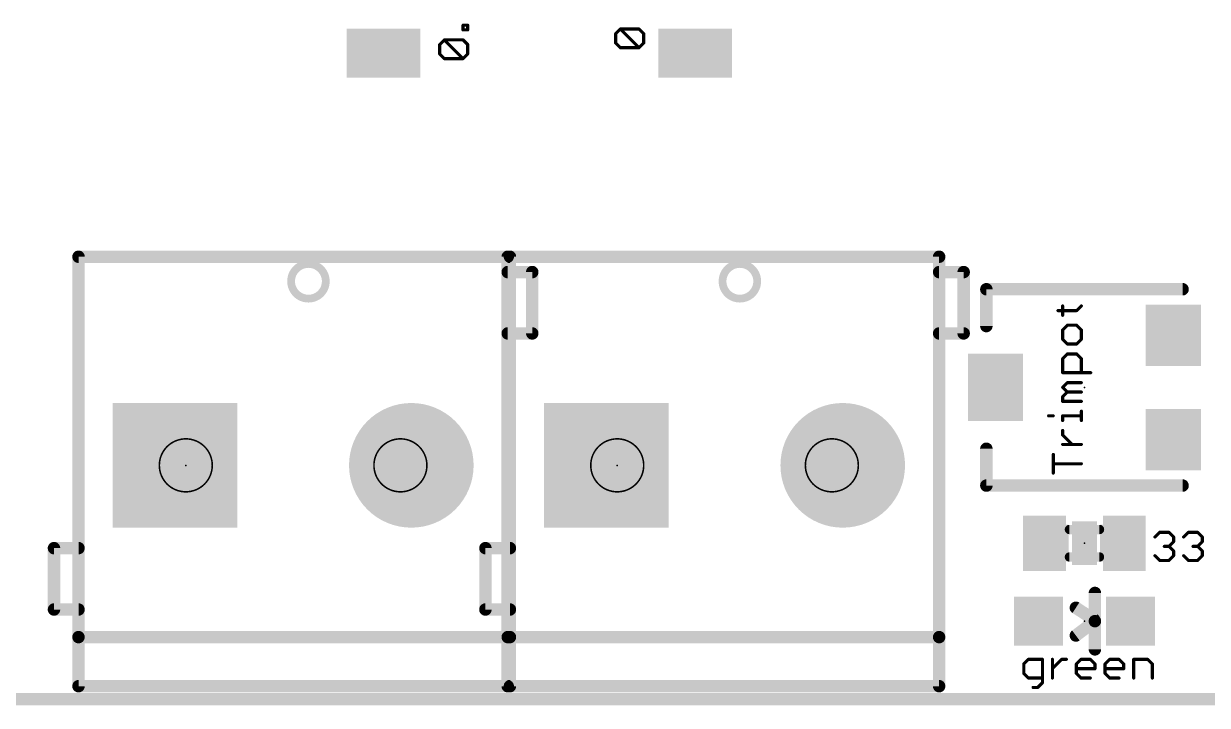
# Model space of a CAD drawing. Extents: x -1.3 to 57.3, y -0.1 to 66.1.
# Drawn here: x 24.61 to 43.91, y -0.1 to 11.01 of the extents above; entities that cross this region are included whole.
import ezdxf

# ---------------------------------------------------------------- set-up
doc = ezdxf.new("R2010")
doc.units = 0
for name, color, linetype in [('17', 110, 'CONTINUOUS'), ('20', 53, 'CONTINUOUS'), ('21', 31, 'CONTINUOUS'), ('23', 53, 'CONTINUOUS'), ('27', 253, 'CONTINUOUS'), ('31', 253, 'CONTINUOUS'), ('51', 53, 'CONTINUOUS')]:
    doc.layers.add(name, color=color, linetype=linetype)

# ---------------------------------------------------------------- blocks, each defined once
blk = doc.blocks.new('SQUAREP')
blk.add_solid([(-0.5, -0.5), (0.5, -0.5), (-0.5, 0.5), (0.5, 0.5)])
blk = doc.blocks.new('ROUNDP')
at = {"const_width": 0.5}
blk.add_lwpolyline([(0, -0.25, 1), (0, 0.25, 1), (0, -0.25)], format="xyb", dxfattribs=at)
blk = doc.blocks.new('RECT')
blk.add_solid([(-0.5, -0.5), (0.5, -0.5), (-0.5, 0.5), (0.5, 0.5)])

msp = doc.modelspace()

# ---------------------------------------------------------------- linework, layer by layer
at = {"layer": '20', "const_width": 0.2032}
msp.add_lwpolyline([(0, 0), (57.13, 0)], dxfattribs=at)
at = {"layer": '21', "const_width": 0.2032}
for points in [[(25.5042, 7.21), (32.5042, 7.21)], [(25.5042, 1.01), (25.5042, 7.21)], [(32.5042, 7.21), (32.5042, 1.01)], [(32.54, 7.21), (39.54, 7.21)], [(32.54, 1.01), (32.54, 7.21)], [(39.54, 7.21), (39.54, 1.01)], [(40.31, 6.08), (40.31, 6.68)], [(40.31, 6.68), (43.51, 6.68)], [(40.31, 4.08), (40.31, 3.48)], [(40.31, 3.48), (43.51, 3.48)], [(42.08, 1.73), (42.08, 1.27)], [(42.0646, 1.2954), (41.77, 1.4884)], [(42.08, 1.27), (41.77, 1.0362)], [(42.08, 0.81), (42.08, 1.27)], [(25.5042, 0.21), (25.5042, 1.01)], [(32.5042, 1.01), (25.5042, 1.01)], [(32.5042, 1.01), (32.5042, 0.21)], [(32.54, 0.21), (32.54, 1.01)], [(39.54, 1.01), (32.54, 1.01)], [(39.54, 1.01), (39.54, 0.21)], [(32.5042, 0.21), (25.5042, 0.21)], [(39.54, 0.21), (32.54, 0.21)]]:
    msp.add_lwpolyline(points, dxfattribs=at)
at = {"layer": '21', "const_width": 0.1016}
for points in [[(25.5042, 7.2608, 1), (25.5042, 7.1592)], [(25.555, 7.21, 1), (25.4534, 7.21)], [(32.555, 7.21, 1), (32.4534, 7.21)], [(32.54, 7.2608, 1), (32.54, 7.1592)], [(32.5908, 7.21, 1), (32.4892, 7.21)], [(32.5042, 7.1592, 1), (32.5042, 7.2608)], [(39.5908, 7.21, 1), (39.4892, 7.21)], [(39.54, 7.1592, 1), (39.54, 7.2608)], [(40.3608, 6.68, 1), (40.2592, 6.68)], [(40.31, 6.7308, 1), (40.31, 6.6292)], [(43.51, 6.6292, 1), (43.51, 6.7308)], [(40.2592, 6.08, 1), (40.3608, 6.08)], [(40.3608, 4.08, 1), (40.2592, 4.08)], [(40.31, 3.5308, 1), (40.31, 3.4292)], [(40.2592, 3.48, 1), (40.3608, 3.48)], [(43.51, 3.4292, 1), (43.51, 3.5308)], [(42.1308, 1.73, 1), (42.0292, 1.73)], [(41.7978, 1.5309, 1), (41.7422, 1.4459)], [(42.1308, 1.27, 1), (42.0292, 1.27)], [(42.0368, 1.2529, 1), (42.0924, 1.3379)], [(42.1106, 1.2294, 1), (42.0494, 1.3106)], [(42.0292, 1.27, 1), (42.1308, 1.27)], [(25.555, 1.01, 1), (25.4534, 1.01)], [(25.5042, 1.0608, 1), (25.5042, 0.9592)], [(25.4534, 1.01, 1), (25.555, 1.01)], [(32.555, 1.01, 1), (32.4534, 1.01)], [(32.4534, 1.01, 1), (32.555, 1.01)], [(32.5908, 1.01, 1), (32.4892, 1.01)], [(32.54, 1.0608, 1), (32.54, 0.9592)], [(32.4892, 1.01, 1), (32.5908, 1.01)], [(32.5042, 0.9592, 1), (32.5042, 1.0608)], [(39.5908, 1.01, 1), (39.4892, 1.01)], [(39.4892, 1.01, 1), (39.5908, 1.01)], [(39.54, 0.9592, 1), (39.54, 1.0608)], [(41.7394, 1.0768, 1), (41.8006, 0.9956)], [(42.0292, 0.81, 1), (42.1308, 0.81)], [(25.5042, 0.2608, 1), (25.5042, 0.1592)], [(25.4534, 0.21, 1), (25.555, 0.21)], [(32.4534, 0.21, 1), (32.555, 0.21)], [(32.54, 0.2608, 1), (32.54, 0.1592)], [(32.4892, 0.21, 1), (32.5908, 0.21)], [(32.5042, 0.1592, 1), (32.5042, 0.2608)], [(39.4892, 0.21, 1), (39.5908, 0.21)], [(39.54, 0.1592, 1), (39.54, 0.2608)]]:
    msp.add_lwpolyline(points, format="xyb", dxfattribs=at)
at = {"layer": '23'}
for p in [(41.91, 5.08), (27.2542, 3.81), (34.29, 3.81), (41.91, 2.54), (41.91, 1.27)]:
    msp.add_point(p, dxfattribs=at)
at = {"layer": '27', "const_width": 0.0508}
for points in [[(31.7753, 10.9072), (31.7753, 10.9834)], [(31.7753, 10.9834), (31.8516, 10.9834)], [(31.8516, 10.9834), (31.8516, 10.9072)], [(31.8516, 10.9072), (31.7753, 10.9072)], [(34.2642, 10.846), (34.3405, 10.9223)], [(34.2642, 10.6935), (34.2642, 10.846)], [(34.3405, 10.9223), (34.6455, 10.9223)], [(34.6455, 10.6172), (34.3405, 10.9223)], [(34.6455, 10.9223), (34.7218, 10.846)], [(34.7218, 10.846), (34.7218, 10.6935)], [(31.394, 10.6682), (31.4703, 10.7445)], [(31.394, 10.5157), (31.394, 10.6682)], [(31.4703, 10.7445), (31.7753, 10.7445)], [(31.7753, 10.4394), (31.4703, 10.7445)], [(31.7753, 10.7445), (31.8516, 10.6682)], [(31.8516, 10.6682), (31.8516, 10.5157)], [(34.3405, 10.6172), (34.2642, 10.6935)], [(34.6455, 10.6172), (34.3405, 10.6172)], [(34.7218, 10.6935), (34.6455, 10.6172)], [(31.4703, 10.4394), (31.394, 10.5157)], [(31.7753, 10.4394), (31.4703, 10.4394)], [(31.8516, 10.5157), (31.7753, 10.4394)], [(41.5541, 6.2557), (41.5541, 6.4082)], [(41.7829, 6.3319), (41.8592, 6.4082)], [(41.4779, 6.3319), (41.7829, 6.3319)], [(41.6304, 6.093), (41.5541, 6.0167)], [(41.5541, 6.0167), (41.5541, 5.8642)], [(41.7829, 6.093), (41.6304, 6.093)], [(41.8592, 6.0167), (41.7829, 6.093)], [(41.8592, 5.8642), (41.8592, 6.0167)], [(41.5541, 5.8642), (41.6304, 5.7879)], [(41.6304, 5.7879), (41.7829, 5.7879)], [(41.7829, 5.7879), (41.8592, 5.8642)], [(41.5541, 5.5489), (41.6304, 5.6252)], [(41.6304, 5.6252), (41.7829, 5.6252)], [(41.7829, 5.6252), (41.8592, 5.5489)], [(41.5541, 5.3202), (41.5541, 5.5489)], [(41.8592, 5.5489), (41.8592, 5.3202)], [(42.0117, 5.3202), (41.5541, 5.3202)], [(41.5541, 5.0812), (41.6304, 5.1575)], [(41.6304, 5.0049), (41.5541, 5.0812)], [(41.5541, 4.9287), (41.6304, 5.0049)], [(41.6304, 5.1575), (41.8592, 5.1575)], [(41.6304, 5.0049), (41.8592, 5.0049)], [(41.5541, 4.8524), (41.5541, 4.9287)], [(41.8592, 4.8524), (41.5541, 4.8524)], [(41.3253, 4.6168), (41.4016, 4.6168)], [(41.5541, 4.5406), (41.5541, 4.6168)], [(41.5541, 4.6168), (41.8592, 4.6168)], [(41.8592, 4.5406), (41.8592, 4.6931)], [(41.5541, 4.3033), (41.5541, 4.3796)], [(41.7067, 4.1508), (41.5541, 4.3033)], [(41.8592, 4.1508), (41.5541, 4.1508)], [(41.4016, 3.683), (41.4016, 3.9881)], [(41.8592, 3.8355), (41.4016, 3.8355)], [(43.0594, 2.6419), (43.1357, 2.7182)], [(43.1357, 2.7182), (43.2882, 2.7182)], [(43.2882, 2.7182), (43.3645, 2.6419)], [(43.5272, 2.6419), (43.6034, 2.7182)], [(43.6034, 2.7182), (43.756, 2.7182)], [(43.756, 2.7182), (43.8322, 2.6419)], [(43.2882, 2.4894), (43.212, 2.4894)], [(43.3645, 2.5657), (43.2882, 2.4894)], [(43.2882, 2.4894), (43.3645, 2.4131)], [(43.3645, 2.6419), (43.3645, 2.5657)], [(43.756, 2.4894), (43.6797, 2.4894)], [(43.8322, 2.5657), (43.756, 2.4894)], [(43.756, 2.4894), (43.8322, 2.4131)], [(43.8322, 2.6419), (43.8322, 2.5657)], [(43.1357, 2.2606), (43.0594, 2.3369)], [(43.3645, 2.3369), (43.2882, 2.2606)], [(43.3645, 2.4131), (43.3645, 2.3369)], [(43.6034, 2.2606), (43.5272, 2.3369)], [(43.8322, 2.3369), (43.756, 2.2606)], [(43.8322, 2.4131), (43.8322, 2.3369)], [(43.2882, 2.2606), (43.1357, 2.2606)], [(43.756, 2.2606), (43.6034, 2.2606)], [(40.9957, 0.648), (40.9194, 0.5717)], [(40.9194, 0.5717), (40.9194, 0.4192)], [(41.2245, 0.648), (40.9957, 0.648)], [(41.2245, 0.2666), (41.2245, 0.648)], [(41.3872, 0.3429), (41.3872, 0.648)], [(41.3872, 0.4954), (41.5397, 0.648)], [(41.5397, 0.648), (41.616, 0.648)], [(41.777, 0.5717), (41.8532, 0.648)], [(41.777, 0.4192), (41.777, 0.5717)], [(41.8532, 0.648), (42.0057, 0.648)], [(42.0057, 0.648), (42.082, 0.5717)], [(42.082, 0.5717), (42.082, 0.4954)], [(42.2447, 0.5717), (42.321, 0.648)], [(42.2447, 0.4192), (42.2447, 0.5717)], [(42.321, 0.648), (42.4735, 0.648)], [(42.4735, 0.648), (42.5498, 0.5717)], [(42.5498, 0.5717), (42.5498, 0.4954)], [(42.7125, 0.3429), (42.7125, 0.648)], [(42.7125, 0.648), (42.9413, 0.648)], [(42.9413, 0.648), (43.0175, 0.5717)], [(43.0175, 0.5717), (43.0175, 0.3429)], [(40.9194, 0.4192), (40.9957, 0.3429)], [(42.082, 0.4954), (41.777, 0.4954)], [(41.8532, 0.3429), (41.777, 0.4192)], [(42.5498, 0.4954), (42.2447, 0.4954)], [(42.321, 0.3429), (42.2447, 0.4192)], [(40.9957, 0.3429), (41.2245, 0.3429)], [(41.0719, 0.1904), (41.1482, 0.1904)], [(41.1482, 0.1904), (41.2245, 0.2666)], [(42.0057, 0.3429), (41.8532, 0.3429)], [(42.4735, 0.3429), (42.321, 0.3429)]]:
    msp.add_lwpolyline(points, dxfattribs=at)
at = {"layer": '27', "const_width": 0.0254}
for points in [[(31.788, 10.9834, 1), (31.7626, 10.9834)], [(31.7753, 10.9961, 1), (31.7753, 10.9707)], [(31.8643, 10.9834, 1), (31.8389, 10.9834)], [(31.8516, 10.9707, 1), (31.8516, 10.9961)], [(31.7753, 10.9199, 1), (31.7753, 10.8945)], [(31.7626, 10.9072, 1), (31.788, 10.9072)], [(31.8389, 10.9072, 1), (31.8643, 10.9072)], [(31.8516, 10.8945, 1), (31.8516, 10.9199)], [(34.2769, 10.846, 1), (34.2515, 10.846)], [(34.2552, 10.855, 1), (34.2732, 10.837)], [(34.3405, 10.935, 1), (34.3405, 10.9096)], [(34.3495, 10.9312, 1), (34.3315, 10.9133)], [(34.3495, 10.9133, 1), (34.3315, 10.9312)], [(34.6545, 10.9312, 1), (34.6366, 10.9133)], [(34.6455, 10.9096, 1), (34.6455, 10.935)], [(34.7345, 10.846, 1), (34.7091, 10.846)], [(34.7128, 10.837, 1), (34.7308, 10.855)], [(31.4067, 10.6682, 1), (31.3813, 10.6682)], [(31.385, 10.6772, 1), (31.403, 10.6592)], [(31.4703, 10.7572, 1), (31.4703, 10.7318)], [(31.4793, 10.7534, 1), (31.4613, 10.7355)], [(31.4793, 10.7355, 1), (31.4613, 10.7534)], [(31.7843, 10.7534, 1), (31.7664, 10.7355)], [(31.7753, 10.7318, 1), (31.7753, 10.7572)], [(31.8643, 10.6682, 1), (31.8389, 10.6682)], [(31.8426, 10.6592, 1), (31.8606, 10.6772)], [(34.2732, 10.7024, 1), (34.2552, 10.6845)], [(34.2515, 10.6935, 1), (34.2769, 10.6935)], [(34.3405, 10.6299, 1), (34.3405, 10.6045)], [(34.3315, 10.6082, 1), (34.3495, 10.6262)], [(34.6366, 10.6262, 1), (34.6545, 10.6082)], [(34.6366, 10.6082, 1), (34.6545, 10.6262)], [(34.6455, 10.6045, 1), (34.6455, 10.6299)], [(34.7091, 10.6935, 1), (34.7345, 10.6935)], [(34.7308, 10.6845, 1), (34.7128, 10.7024)], [(31.403, 10.5246, 1), (31.385, 10.5067)], [(31.3813, 10.5157, 1), (31.4067, 10.5157)], [(31.4703, 10.4521, 1), (31.4703, 10.4267)], [(31.4613, 10.4304, 1), (31.4793, 10.4484)], [(31.7664, 10.4484, 1), (31.7843, 10.4304)], [(31.7664, 10.4304, 1), (31.7843, 10.4484)], [(31.7753, 10.4267, 1), (31.7753, 10.4521)], [(31.8389, 10.5157, 1), (31.8643, 10.5157)], [(31.8606, 10.5067, 1), (31.8426, 10.5246)], [(41.5668, 6.4082, 1), (41.5414, 6.4082)], [(41.8682, 6.3992, 1), (41.8502, 6.4172)], [(41.4779, 6.3446, 1), (41.4779, 6.3192)], [(41.5414, 6.2557, 1), (41.5668, 6.2557)], [(41.774, 6.3409, 1), (41.7919, 6.323)], [(41.7829, 6.3192, 1), (41.7829, 6.3446)], [(41.5668, 6.0167, 1), (41.5414, 6.0167)], [(41.5452, 6.0257, 1), (41.5631, 6.0077)], [(41.6304, 6.1057, 1), (41.6304, 6.0803)], [(41.6394, 6.084, 1), (41.6214, 6.102)], [(41.7919, 6.102, 1), (41.774, 6.084)], [(41.7829, 6.0803, 1), (41.7829, 6.1057)], [(41.8719, 6.0167, 1), (41.8465, 6.0167)], [(41.8502, 6.0077, 1), (41.8682, 6.0257)], [(41.5414, 5.8642, 1), (41.5668, 5.8642)], [(41.5631, 5.8732, 1), (41.5452, 5.8552)], [(41.6304, 5.8006, 1), (41.6304, 5.7752)], [(41.6214, 5.7789, 1), (41.6394, 5.7969)], [(41.774, 5.7969, 1), (41.7919, 5.7789)], [(41.7829, 5.7752, 1), (41.7829, 5.8006)], [(41.8465, 5.8642, 1), (41.8719, 5.8642)], [(41.8682, 5.8552, 1), (41.8502, 5.8732)], [(41.6304, 5.6379, 1), (41.6304, 5.6125)], [(41.6394, 5.6162, 1), (41.6214, 5.6342)], [(41.7919, 5.6342, 1), (41.774, 5.6162)], [(41.7829, 5.6125, 1), (41.7829, 5.6379)], [(41.5668, 5.5489, 1), (41.5414, 5.5489)], [(41.5452, 5.5579, 1), (41.5631, 5.54)], [(41.8719, 5.5489, 1), (41.8465, 5.5489)], [(41.8502, 5.54, 1), (41.8682, 5.5579)], [(41.5541, 5.3329, 1), (41.5541, 5.3075)], [(41.5414, 5.3202, 1), (41.5668, 5.3202)], [(41.8465, 5.3202, 1), (41.8719, 5.3202)], [(42.0117, 5.3075, 1), (42.0117, 5.3329)], [(41.5631, 5.0902, 1), (41.5452, 5.0722)], [(41.5452, 5.0902, 1), (41.5631, 5.0722)], [(41.6304, 5.1702, 1), (41.6304, 5.1448)], [(41.6304, 5.0176, 1), (41.6304, 4.9922)], [(41.6394, 5.1485, 1), (41.6214, 5.1664)], [(41.6394, 4.9959, 1), (41.6214, 5.0139)], [(41.6214, 4.9959, 1), (41.6394, 5.0139)], [(41.8592, 5.1448, 1), (41.8592, 5.1702)], [(41.8592, 4.9922, 1), (41.8592, 5.0176)], [(41.5668, 4.9287, 1), (41.5414, 4.9287)], [(41.5541, 4.8651, 1), (41.5541, 4.8397)], [(41.5414, 4.8524, 1), (41.5668, 4.8524)], [(41.5452, 4.9376, 1), (41.5631, 4.9197)], [(41.8592, 4.8397, 1), (41.8592, 4.8651)], [(41.3253, 4.6295, 1), (41.3253, 4.6041)], [(41.4016, 4.6041, 1), (41.4016, 4.6295)], [(41.5668, 4.6168, 1), (41.5414, 4.6168)], [(41.5541, 4.6295, 1), (41.5541, 4.6041)], [(41.8719, 4.6931, 1), (41.8465, 4.6931)], [(41.8592, 4.6041, 1), (41.8592, 4.6295)], [(41.5414, 4.5406, 1), (41.5668, 4.5406)], [(41.8465, 4.5406, 1), (41.8719, 4.5406)], [(41.5668, 4.3796, 1), (41.5414, 4.3796)], [(41.5414, 4.3033, 1), (41.5668, 4.3033)], [(41.5631, 4.3123, 1), (41.5452, 4.2943)], [(41.5541, 4.1635, 1), (41.5541, 4.1381)], [(41.6977, 4.1418, 1), (41.7157, 4.1597)], [(41.8592, 4.1381, 1), (41.8592, 4.1635)], [(41.4143, 3.9881, 1), (41.3889, 3.9881)], [(41.4016, 3.8482, 1), (41.4016, 3.8228)], [(41.8592, 3.8228, 1), (41.8592, 3.8482)], [(41.3889, 3.683, 1), (41.4143, 3.683)], [(43.1357, 2.7309, 1), (43.1357, 2.7055)], [(43.1447, 2.7092, 1), (43.1267, 2.7272)], [(43.2972, 2.7272, 1), (43.2792, 2.7092)], [(43.2882, 2.7055, 1), (43.2882, 2.7309)], [(43.6034, 2.7309, 1), (43.6034, 2.7055)], [(43.6124, 2.7092, 1), (43.5945, 2.7272)], [(43.765, 2.7272, 1), (43.747, 2.7092)], [(43.756, 2.7055, 1), (43.756, 2.7309)], [(43.0504, 2.6509, 1), (43.0684, 2.6329)], [(43.212, 2.5021, 1), (43.212, 2.4767)], [(43.2972, 2.4984, 1), (43.2792, 2.4804)], [(43.2792, 2.4984, 1), (43.2972, 2.4804)], [(43.2882, 2.4767, 1), (43.2882, 2.5021)], [(43.3772, 2.6419, 1), (43.3518, 2.6419)], [(43.3518, 2.5657, 1), (43.3772, 2.5657)], [(43.3555, 2.6329, 1), (43.3735, 2.6509)], [(43.3735, 2.5567, 1), (43.3555, 2.5746)], [(43.5182, 2.6509, 1), (43.5362, 2.6329)], [(43.6797, 2.5021, 1), (43.6797, 2.4767)], [(43.765, 2.4984, 1), (43.747, 2.4804)], [(43.747, 2.4984, 1), (43.765, 2.4804)], [(43.756, 2.4767, 1), (43.756, 2.5021)], [(43.8449, 2.6419, 1), (43.8195, 2.6419)], [(43.8195, 2.5657, 1), (43.8449, 2.5657)], [(43.8233, 2.6329, 1), (43.8412, 2.6509)], [(43.8412, 2.5567, 1), (43.8233, 2.5746)], [(43.0684, 2.3458, 1), (43.0504, 2.3279)], [(43.3772, 2.4131, 1), (43.3518, 2.4131)], [(43.3518, 2.3369, 1), (43.3772, 2.3369)], [(43.3555, 2.4041, 1), (43.3735, 2.4221)], [(43.3735, 2.3279, 1), (43.3555, 2.3458)], [(43.5362, 2.3458, 1), (43.5182, 2.3279)], [(43.8449, 2.4131, 1), (43.8195, 2.4131)], [(43.8195, 2.3369, 1), (43.8449, 2.3369)], [(43.8233, 2.4041, 1), (43.8412, 2.4221)], [(43.8412, 2.3279, 1), (43.8233, 2.3458)], [(43.1357, 2.2733, 1), (43.1357, 2.2479)], [(43.1267, 2.2516, 1), (43.1447, 2.2696)], [(43.2792, 2.2696, 1), (43.2972, 2.2516)], [(43.2882, 2.2479, 1), (43.2882, 2.2733)], [(43.6034, 2.2733, 1), (43.6034, 2.2479)], [(43.5945, 2.2516, 1), (43.6124, 2.2696)], [(43.747, 2.2696, 1), (43.765, 2.2516)], [(43.756, 2.2479, 1), (43.756, 2.2733)], [(40.9321, 0.5717, 1), (40.9067, 0.5717)], [(40.9104, 0.5807, 1), (40.9284, 0.5627)], [(40.9957, 0.6607, 1), (40.9957, 0.6353)], [(41.0046, 0.639, 1), (40.9867, 0.6569)], [(41.2372, 0.648, 1), (41.2118, 0.648)], [(41.2245, 0.6353, 1), (41.2245, 0.6607)], [(41.3999, 0.648, 1), (41.3745, 0.648)], [(41.5397, 0.6607, 1), (41.5397, 0.6353)], [(41.5487, 0.639, 1), (41.5307, 0.6569)], [(41.616, 0.6353, 1), (41.616, 0.6607)], [(41.7897, 0.5717, 1), (41.7643, 0.5717)], [(41.768, 0.5807, 1), (41.7859, 0.5627)], [(41.8532, 0.6607, 1), (41.8532, 0.6353)], [(41.8622, 0.639, 1), (41.8442, 0.6569)], [(42.0147, 0.6569, 1), (41.9968, 0.639)], [(42.0057, 0.6353, 1), (42.0057, 0.6607)], [(42.0947, 0.5717, 1), (42.0693, 0.5717)], [(42.073, 0.5627, 1), (42.091, 0.5807)], [(42.2574, 0.5717, 1), (42.232, 0.5717)], [(42.2357, 0.5807, 1), (42.2537, 0.5627)], [(42.321, 0.6607, 1), (42.321, 0.6353)], [(42.33, 0.639, 1), (42.312, 0.6569)], [(42.4825, 0.6569, 1), (42.4645, 0.639)], [(42.4735, 0.6353, 1), (42.4735, 0.6607)], [(42.5625, 0.5717, 1), (42.5371, 0.5717)], [(42.5408, 0.5627, 1), (42.5588, 0.5807)], [(42.7252, 0.648, 1), (42.6998, 0.648)], [(42.7125, 0.6607, 1), (42.7125, 0.6353)], [(42.9502, 0.6569, 1), (42.9323, 0.639)], [(42.9413, 0.6353, 1), (42.9413, 0.6607)], [(43.0302, 0.5717, 1), (43.0048, 0.5717)], [(43.0086, 0.5627, 1), (43.0265, 0.5807)], [(40.9284, 0.4281, 1), (40.9104, 0.4102)], [(40.9067, 0.4192, 1), (40.9321, 0.4192)], [(41.3782, 0.5044, 1), (41.3961, 0.4864)], [(41.777, 0.5081, 1), (41.777, 0.4827)], [(41.7859, 0.4281, 1), (41.768, 0.4102)], [(41.7643, 0.4192, 1), (41.7897, 0.4192)], [(42.0693, 0.4954, 1), (42.0947, 0.4954)], [(42.082, 0.4827, 1), (42.082, 0.5081)], [(42.2447, 0.5081, 1), (42.2447, 0.4827)], [(42.2537, 0.4281, 1), (42.2357, 0.4102)], [(42.232, 0.4192, 1), (42.2574, 0.4192)], [(42.5371, 0.4954, 1), (42.5625, 0.4954)], [(42.5498, 0.4827, 1), (42.5498, 0.5081)], [(40.9957, 0.3556, 1), (40.9957, 0.3302)], [(40.9867, 0.3339, 1), (41.0046, 0.3519)], [(41.0719, 0.2031, 1), (41.0719, 0.1777)], [(41.1392, 0.1994, 1), (41.1572, 0.1814)], [(41.1482, 0.1777, 1), (41.1482, 0.2031)], [(41.2118, 0.2666, 1), (41.2372, 0.2666)], [(41.2334, 0.2577, 1), (41.2155, 0.2756)], [(41.2245, 0.3302, 1), (41.2245, 0.3556)], [(41.3745, 0.3429, 1), (41.3999, 0.3429)], [(41.8532, 0.3556, 1), (41.8532, 0.3302)], [(41.8442, 0.3339, 1), (41.8622, 0.3519)], [(42.0057, 0.3302, 1), (42.0057, 0.3556)], [(42.321, 0.3556, 1), (42.321, 0.3302)], [(42.312, 0.3339, 1), (42.33, 0.3519)], [(42.4735, 0.3302, 1), (42.4735, 0.3556)], [(42.6998, 0.3429, 1), (42.7252, 0.3429)], [(43.0048, 0.3429, 1), (43.0302, 0.3429)]]:
    msp.add_lwpolyline(points, format="xyb", dxfattribs=at)
at = {"layer": '51'}
for points, const_width in [([(29.2542, 6.5272, 1), (29.2542, 7.0928, 1), (29.2542, 6.5272)], 0.127), ([(36.29, 6.5272, 1), (36.29, 7.0928, 1), (36.29, 6.5272)], 0.127), ([(32.5042, 7.0108, 1), (32.5042, 6.9092)], 0.1016), ([(32.955, 6.96, 1), (32.8534, 6.96)], 0.1016), ([(32.9042, 6.9092, 1), (32.9042, 7.0108)], 0.1016), ([(39.54, 7.0108, 1), (39.54, 6.9092)], 0.1016), ([(39.9908, 6.96, 1), (39.8892, 6.96)], 0.1016), ([(39.94, 6.9092, 1), (39.94, 7.0108)], 0.1016), ([(32.5042, 6.0108, 1), (32.5042, 5.9092)], 0.1016), ([(32.8534, 5.96, 1), (32.955, 5.96)], 0.1016), ([(32.9042, 5.9092, 1), (32.9042, 6.0108)], 0.1016), ([(39.54, 6.0108, 1), (39.54, 5.9092)], 0.1016), ([(39.8892, 5.96, 1), (39.9908, 5.96)], 0.1016), ([(39.94, 5.9092, 1), (39.94, 6.0108)], 0.1016), ([(27.2542, 3.3782, 1), (27.2542, 4.2418, 1), (27.2542, 3.3782)], 0.0254), ([(30.7542, 3.3782, 1), (30.7542, 4.2418, 1), (30.7542, 3.3782)], 0.0254), ([(34.29, 3.3782, 1), (34.29, 4.2418, 1), (34.29, 3.3782)], 0.0254), ([(37.79, 3.3782, 1), (37.79, 4.2418, 1), (37.79, 3.3782)], 0.0254), ([(41.665, 2.8021, 1), (41.665, 2.7259)], 0.0762), ([(42.155, 2.7259, 1), (42.155, 2.8021)], 0.0762), ([(25.1042, 2.5108, 1), (25.1042, 2.4092)], 0.1016), ([(25.155, 2.46, 1), (25.0534, 2.46)], 0.1016), ([(25.5042, 2.4092, 1), (25.5042, 2.5108)], 0.1016), ([(32.14, 2.5108, 1), (32.14, 2.4092)], 0.1016), ([(32.1908, 2.46, 1), (32.0892, 2.46)], 0.1016), ([(32.54, 2.4092, 1), (32.54, 2.5108)], 0.1016), ([(41.665, 2.3541, 1), (41.665, 2.2779)], 0.0762), ([(42.155, 2.2779, 1), (42.155, 2.3541)], 0.0762), ([(25.1042, 1.5108, 1), (25.1042, 1.4092)], 0.1016), ([(25.5042, 1.4092, 1), (25.5042, 1.5108)], 0.1016), ([(32.14, 1.5108, 1), (32.14, 1.4092)], 0.1016), ([(32.54, 1.4092, 1), (32.54, 1.5108)], 0.1016), ([(25.0534, 1.46, 1), (25.155, 1.46)], 0.1016), ([(32.0892, 1.46, 1), (32.1908, 1.46)], 0.1016)]:
    msp.add_lwpolyline(points, format="xyb", dxfattribs=dict(at, const_width=const_width))
for points, const_width in [([(32.5042, 6.96), (32.9042, 6.96)], 0.2032), ([(32.9042, 6.96), (32.9042, 5.96)], 0.2032), ([(39.54, 6.96), (39.94, 6.96)], 0.2032), ([(39.94, 6.96), (39.94, 5.96)], 0.2032), ([(32.9042, 5.96), (32.5042, 5.96)], 0.2032), ([(39.94, 5.96), (39.54, 5.96)], 0.2032), ([(41.665, 2.764), (42.155, 2.764)], 0.1524), ([(25.5042, 2.46), (25.1042, 2.46)], 0.2032), ([(25.1042, 2.46), (25.1042, 1.46)], 0.2032), ([(32.54, 2.46), (32.14, 2.46)], 0.2032), ([(32.14, 2.46), (32.14, 1.46)], 0.2032), ([(42.155, 2.316), (41.665, 2.316)], 0.1524), ([(25.1042, 1.46), (25.5042, 1.46)], 0.2032), ([(32.14, 1.46), (32.54, 1.46)], 0.2032)]:
    msp.add_lwpolyline(points, dxfattribs=dict(at, const_width=const_width))

# ---------------------------------------------------------------- block references
at = {"layer": '17', "xscale": 2.032, "yscale": 2.032}
for name, p in [('SQUAREP', (27.0764, 3.81)), ('SQUAREP', (27.0764, 3.81)), ('ROUNDP', (30.932, 3.81)), ('ROUNDP', (30.932, 3.81)), ('SQUAREP', (34.1122, 3.81)), ('SQUAREP', (34.1122, 3.81)), ('ROUNDP', (37.9678, 3.81)), ('ROUNDP', (37.9678, 3.81))]:
    msp.add_blockref(name, p, dxfattribs=at)
at = {"layer": '21', "xscale": 0.4064, "yscale": 0.7112, "rotation": 180}
msp.add_blockref('RECT', (41.91, 2.54), dxfattribs=at)
at = {"layer": '31'}
for p, xscale, yscale, rotation in [((30.48, 10.53), 0.8, 1.2, 90), ((35.56, 10.53), 0.8, 1.2, 90), ((40.46, 5.08), 1.1, 0.9, 90), ((41.26, 2.54), 0.7, 0.9, 180), ((42.56, 2.54), 0.7, 0.9, 180), ((41.16, 1.27), 0.8, 0.8, 270), ((42.66, 1.27), 0.8, 0.8, 270)]:
    msp.add_blockref('RECT', p, dxfattribs=dict(at, xscale=xscale, yscale=yscale, rotation=rotation))
at = {"layer": '31', "yscale": 0.9, "rotation": 90}
for p in [(43.36, 5.93), (43.36, 4.23)]:
    msp.add_blockref('RECT', p, dxfattribs=at)
at = {"layer": '51', "xscale": 0.3, "yscale": 0.5999, "rotation": 180}
for p in [(41.5012, 2.5449), (42.314, 2.5449)]:
    msp.add_blockref('RECT', p, dxfattribs=at)

doc.saveas('drawing.dxf')
